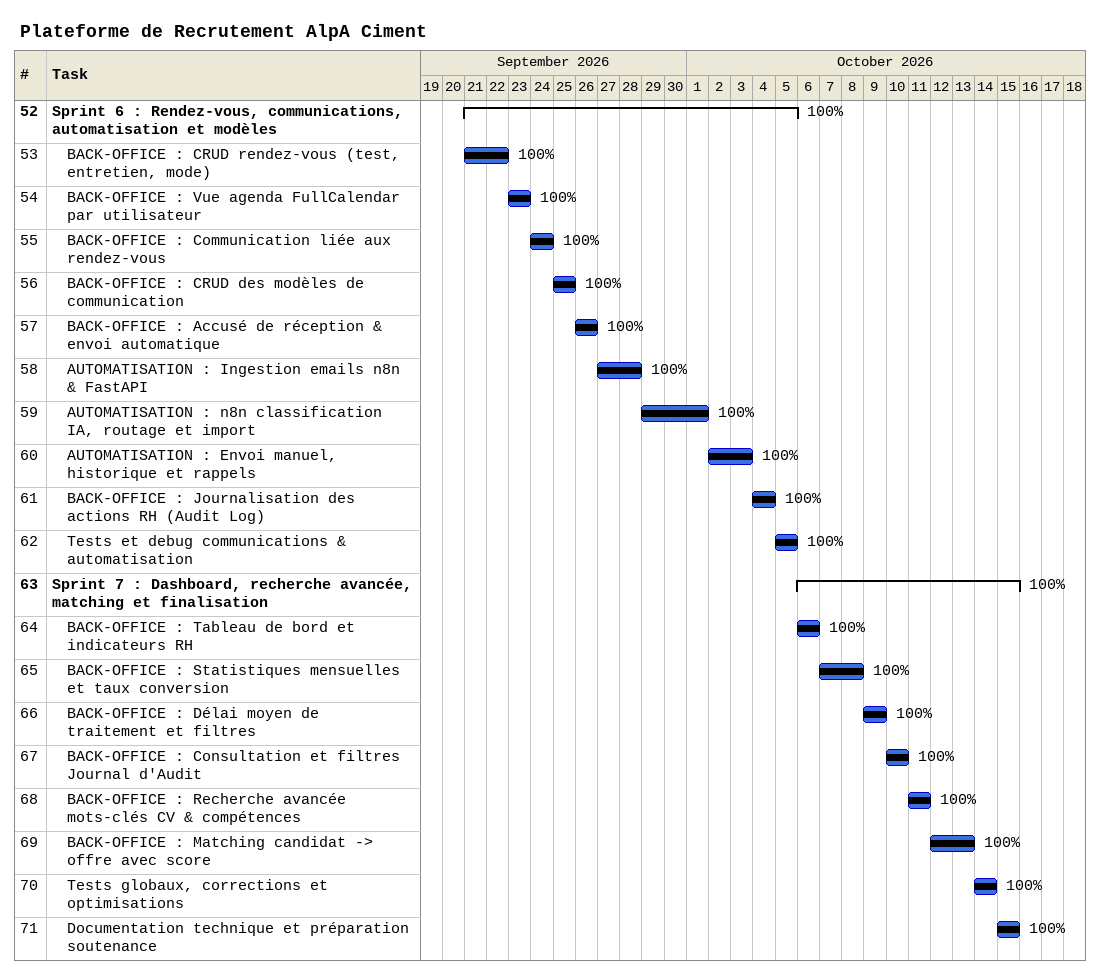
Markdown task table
Plateforme de Recrutement AlpA Ciment

| ID | Level | Task | Start | Finish | % complete |
|---|---|---|---|---|---|
| 52 | 1 | **Sprint 6 : Rendez-vous, communications, automatisation et modèles** | 2026-09-21 | 2026-10-05 | 100 |
| 53 | 2 | BACK-OFFICE : CRUD rendez-vous (test, entretien, mode) | 2026-09-21 | 2026-09-22 | 100 |
| 54 | 2 | BACK-OFFICE : Vue agenda FullCalendar par utilisateur | 2026-09-23 | 2026-09-23 | 100 |
| 55 | 2 | BACK-OFFICE : Communication liée aux rendez-vous | 2026-09-24 | 2026-09-24 | 100 |
| 56 | 2 | BACK-OFFICE : CRUD des modèles de communication | 2026-09-25 | 2026-09-25 | 100 |
| 57 | 2 | BACK-OFFICE : Accusé de réception & envoi automatique | 2026-09-26 | 2026-09-26 | 100 |
| 58 | 2 | AUTOMATISATION : Ingestion emails n8n & FastAPI | 2026-09-27 | 2026-09-28 | 100 |
| 59 | 2 | AUTOMATISATION : n8n classification IA, routage et import | 2026-09-29 | 2026-10-01 | 100 |
| 60 | 2 | AUTOMATISATION : Envoi manuel, historique et rappels | 2026-10-02 | 2026-10-03 | 100 |
| 61 | 2 | BACK-OFFICE : Journalisation des actions RH (Audit Log) | 2026-10-04 | 2026-10-04 | 100 |
| 62 | 2 | Tests et debug communications & automatisation | 2026-10-05 | 2026-10-05 | 100 |
| 63 | 1 | **Sprint 7 : Dashboard, recherche avancée, matching et finalisation** | 2026-10-06 | 2026-10-15 | 100 |
| 64 | 2 | BACK-OFFICE : Tableau de bord et indicateurs RH | 2026-10-06 | 2026-10-06 | 100 |
| 65 | 2 | BACK-OFFICE : Statistiques mensuelles et taux conversion | 2026-10-07 | 2026-10-08 | 100 |
| 66 | 2 | BACK-OFFICE : Délai moyen de traitement et filtres | 2026-10-09 | 2026-10-09 | 100 |
| 67 | 2 | BACK-OFFICE : Consultation et filtres Journal d'Audit | 2026-10-10 | 2026-10-10 | 100 |
| 68 | 2 | BACK-OFFICE : Recherche avancée mots-clés CV & compétences | 2026-10-11 | 2026-10-11 | 100 |
| 69 | 2 | BACK-OFFICE : Matching candidat -> offre avec score | 2026-10-12 | 2026-10-13 | 100 |
| 70 | 2 | Tests globaux, corrections et optimisations | 2026-10-14 | 2026-10-14 | 100 |
| 71 | 2 | Documentation technique et préparation soutenance | 2026-10-15 | 2026-10-15 | 100 |
